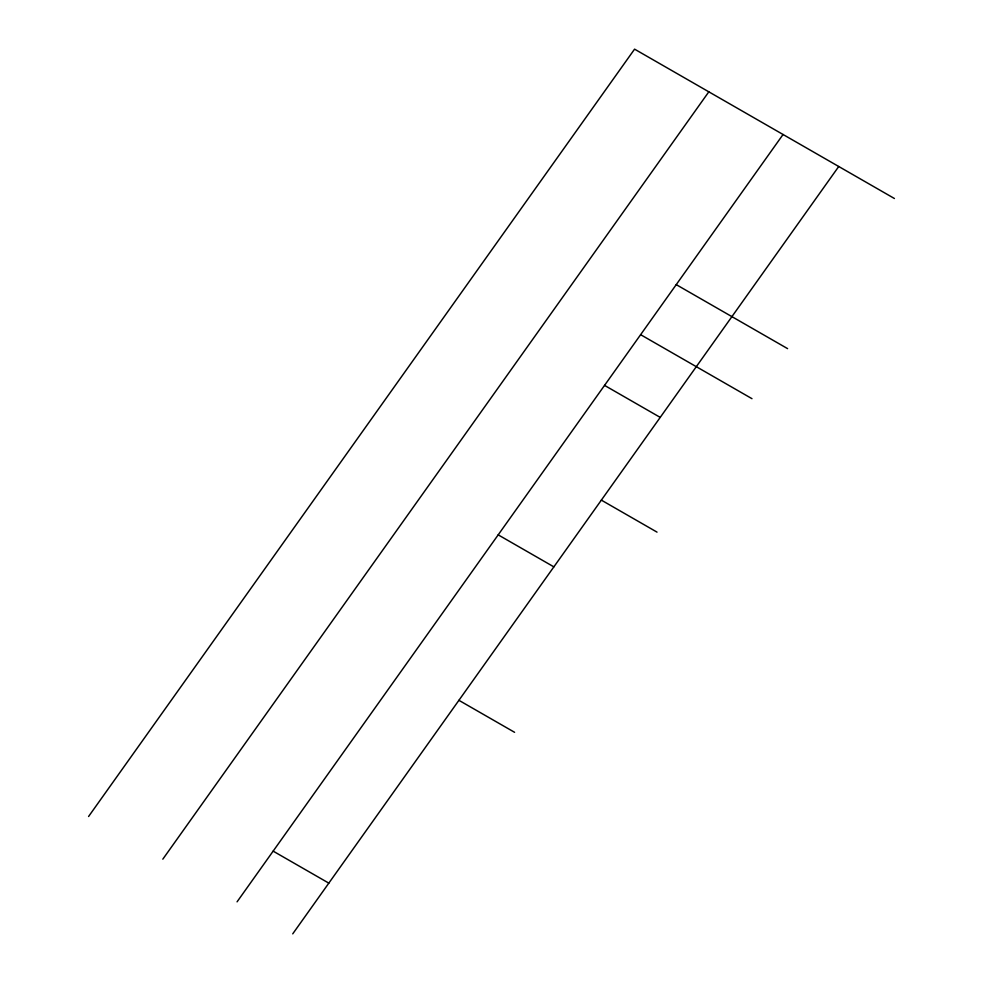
<?xml version="1.0" encoding="UTF-8"?>
<svg xmlns="http://www.w3.org/2000/svg" width="983" height="983" viewBox="0 0 983 983"><rect width="100%" height="100%" fill="white"/><g stroke="black" fill="none" stroke-linecap="round" stroke-linejoin="round"><path stroke-width="1.47" d="M88.581 816.504L634.576 49.15L894.419 198.505M162.822 859.167L708.817 91.824M237.063 901.841L783.058 134.499M292.737 933.85L838.745 166.496M676.23 284.628L787.592 348.633M640.621 334.675L751.983 398.68M604.545 385.385L660.22 417.394M601.35 500.126L657.025 532.135M498.184 534.85L553.871 566.859M458.914 700.314L514.588 732.31M273.139 851.131L328.826 883.139"/></g></svg>
